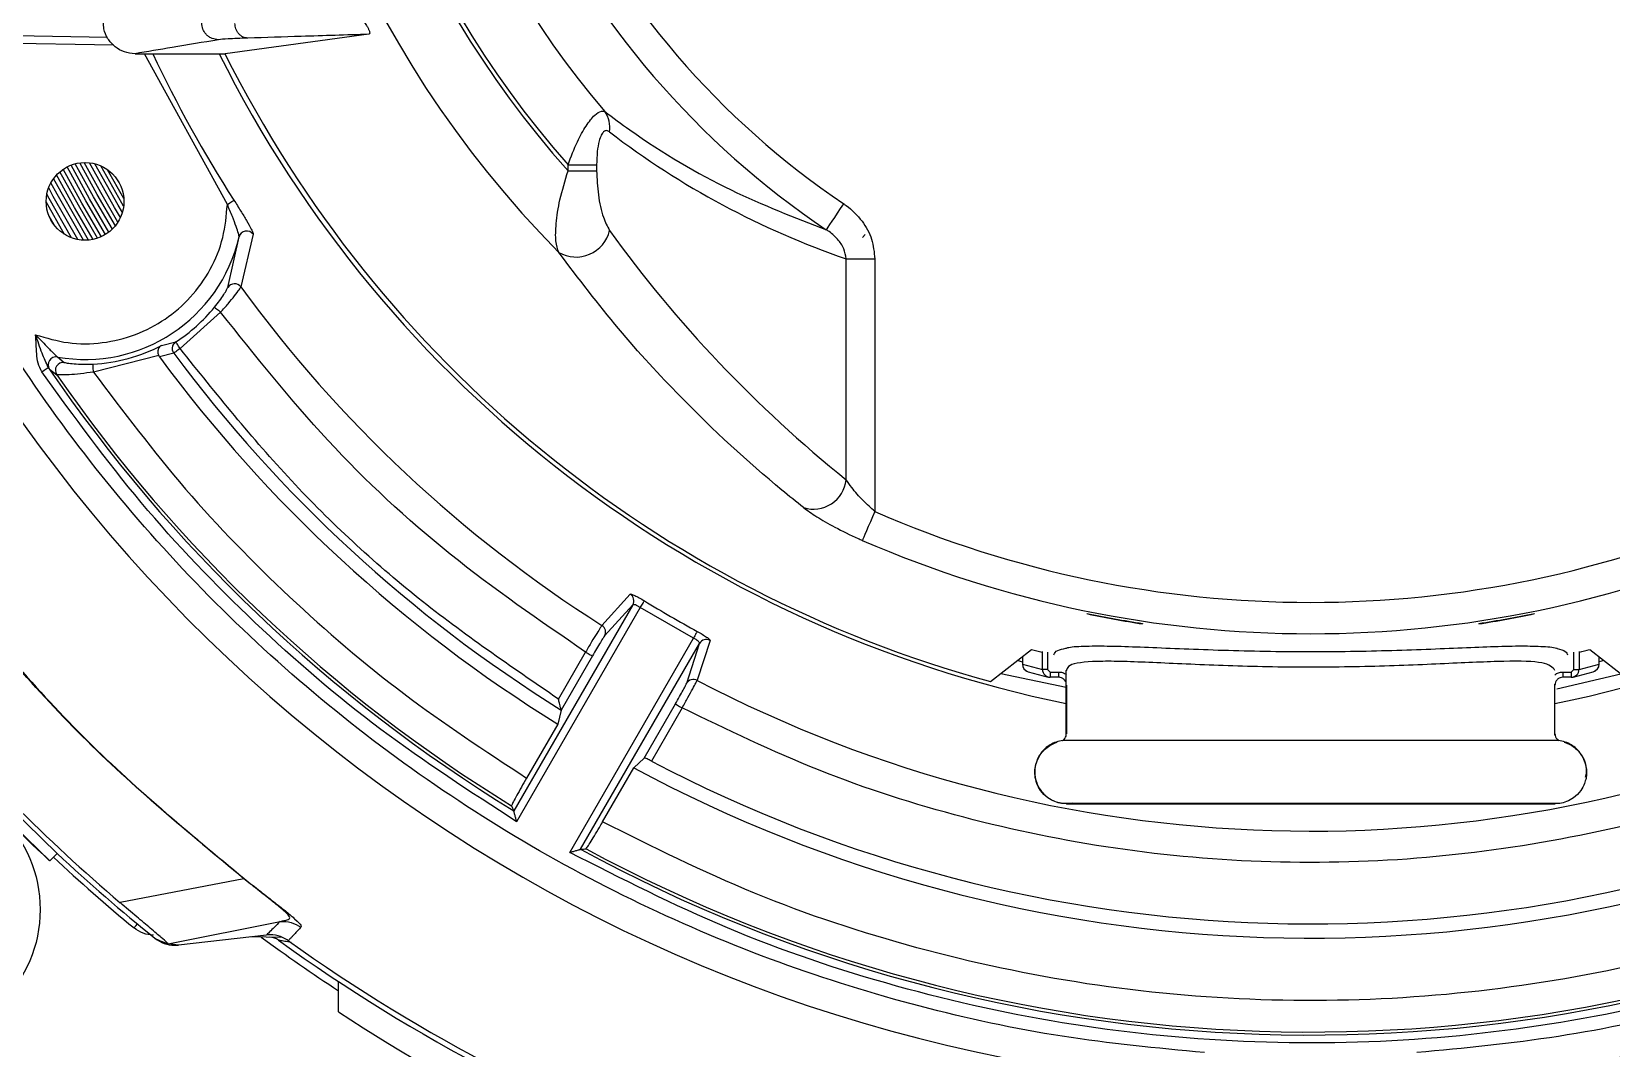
# Model space of a CAD drawing. Extents: x 7 to 135, y 1 to 99.
# Drawn here: x 126.412 to 129.419, y 42.357 to 44.293 of the extents above; entities that cross this region are included whole.
import ezdxf

# ---------------------------------------------------------------- set-up
doc = ezdxf.new("R2010")
doc.units = 0
doc.header["$MEASUREMENT"] = 0
doc.layers.add('OBJECT', color=7, linetype='CONTINUOUS')

msp = doc.modelspace()

# ---------------------------------------------------------------- linework, layer by layer
at = {"layer": 'OBJECT'}
for p, q in [((126.0797, 44.2903), (126.5567, 44.282)), ((127.0541, 44.2876), (126.7805, 44.2507)), ((126.5688, 44.2668), (126.0794, 44.2753)), ((126.6092, 44.2507), (126.7805, 44.2507)), ((126.785, 43.9637), (126.6273, 44.2507)), ((126.588, 43.9752), (126.5571, 44.0298)), ((127.4334, 44.0392), (127.4878, 44.0392)), ((127.4334, 44.0276), (127.4334, 44.0392)), ((127.4334, 44.0276), (127.4878, 44.0276)), ((127.4878, 44.0392), (127.4878, 44.0276)), ((126.4752, 43.9066), (126.4402, 43.9684)), ((126.4551, 43.9251), (126.4457, 43.9416)), ((126.7859, 43.8058), (126.8073, 43.9018)), ((126.8342, 43.9069), (126.8107, 43.8068)), ((127.9987, 43.9063), (127.9934, 43.9007)), ((127.9628, 43.4397), (127.9628, 43.8601)), ((127.9628, 43.8601), (128.0172, 43.8601)), ((128.0172, 43.8601), (128.0172, 43.379)), ((126.7722, 43.7586), (126.6949, 43.6895)), ((126.6595, 43.6955), (126.6868, 43.7021)), ((126.4616, 43.6734), (126.4746, 43.6631)), ((126.6543, 43.6761), (126.5301, 43.6448)), ((126.6558, 43.6737), (126.6543, 43.6761)), ((126.6829, 43.6806), (126.6558, 43.6737)), ((126.4466, 43.6502), (126.4604, 43.6397)), ((127.4979, 43.1625), (127.5514, 43.2218)), ((127.5565, 43.2017), (127.3302, 42.8097)), ((127.5708, 43.1965), (127.3355, 42.7889)), ((127.5565, 43.2017), (127.5029, 43.1424)), ((127.672, 43.1382), (127.5708, 43.1965)), ((128.5266, 43.1662), (128.5266, 43.1653)), ((129.1666, 43.1662), (129.1666, 43.1653)), ((127.4366, 42.7305), (127.672, 43.1382)), ((127.4573, 42.7363), (127.6836, 43.1283)), ((127.6591, 43.0523), (127.6836, 43.1283)), ((127.7036, 43.134), (127.679, 43.058)), ((128.237, 43.0556), (128.3156, 43.1164)), ((129.3776, 43.1164), (129.4562, 43.0556)), ((127.415, 43.0223), (127.4667, 43.1118)), ((127.4797, 43.1043), (127.4202, 43.0013)), ((128.2979, 43.0928), (128.2887, 43.0956)), ((128.2979, 43.1027), (128.2979, 43.0889)), ((128.2979, 43.0889), (128.298, 43.0889)), ((128.298, 43.1027), (128.298, 43.0889)), ((128.298, 43.0889), (128.3361, 43.0788)), ((128.3361, 43.0788), (128.3361, 43.1128)), ((128.3461, 43.1116), (128.3461, 43.0788)), ((129.3474, 43.0788), (129.3474, 43.1117)), ((129.3574, 43.1129), (129.3574, 43.0788)), ((129.3574, 43.0788), (129.3955, 43.0889)), ((129.3955, 43.0889), (129.3955, 43.1025)), ((129.3956, 43.0889), (129.3955, 43.0889)), ((129.3956, 43.0889), (129.3956, 43.1025)), ((129.4045, 43.0956), (129.3956, 43.0929)), ((128.2569, 43.0709), (128.3816, 43.0449)), ((128.3091, 43.0743), (128.3473, 43.0643)), ((128.3461, 43.0788), (128.3361, 43.0788)), ((128.3461, 43.0788), (128.3511, 43.0738)), ((128.3511, 43.0738), (128.3669, 43.0738)), ((128.3511, 43.0738), (128.3511, 43.0638)), ((128.3669, 43.0638), (128.3511, 43.0638)), ((128.3669, 43.0738), (128.3669, 43.0638)), ((128.3816, 42.9522), (128.3816, 43.0769)), ((129.3149, 43.0417), (129.4372, 43.0703)), ((129.3266, 43.0738), (129.3424, 43.0738)), ((129.3266, 43.0738), (129.3266, 43.0638)), ((129.3424, 43.0638), (129.3266, 43.0638)), ((129.3424, 43.0738), (129.3474, 43.0788)), ((129.3424, 43.0738), (129.3424, 43.0638)), ((129.3462, 43.0643), (129.3844, 43.0743)), ((129.3474, 43.0788), (129.3574, 43.0788)), ((128.3819, 43.0488), (128.3819, 42.9563)), ((129.3115, 43.0488), (129.3116, 43.0488)), ((129.3116, 42.9533), (129.3116, 43.0505)), ((129.3116, 42.9563), (129.3116, 43.0488)), ((127.4202, 43.0013), (127.4138, 42.9748)), ((127.4202, 43.0014), (127.4202, 43.0013)), ((127.5782, 42.9101), (127.6376, 43.0131)), ((127.6506, 43.0056), (127.5921, 42.9042)), ((127.4138, 42.9748), (127.3544, 42.8719)), ((129.3116, 42.9437), (128.3816, 42.9437)), ((129.3115, 42.9563), (129.3116, 42.9563)), ((127.5584, 42.8913), (127.5782, 42.9101)), ((127.499, 42.7884), (127.5584, 42.8913)), ((126.3722, 42.8151), (126.4613, 42.7282)), ((129.3116, 42.8237), (128.3816, 42.8237)), ((128.3943, 42.8241), (128.3818, 42.8238)), ((128.3818, 42.8228), (129.3118, 42.8228)), ((126.4468, 42.7144), (126.358, 42.8009)), ((127.3302, 42.8097), (127.3302, 42.8097)), ((126.4468, 42.7144), (126.4613, 42.7282)), ((127.4573, 42.7363), (127.4573, 42.7363)), ((126.8164, 42.6801), (126.5808, 42.6348)), ((126.8164, 42.6801), (126.8169, 42.6806)), ((126.6723, 42.5566), (126.8854, 42.599)), ((126.8594, 42.5731), (126.6917, 42.554)), ((126.8854, 42.599), (126.8854, 42.599)), ((126.6917, 42.554), (126.6723, 42.5566)), ((126.8895, 42.5685), (126.8286, 42.5696)), ((126.9966, 42.4267), (126.9966, 42.4847))]:
    msp.add_line(p, q, dxfattribs=at)
at = {"layer": 'OBJECT', "flags": 128}
for points in [[(126.5296, 43.8971), (126.494, 43.9581), (126.4601, 44.0199)], [(126.538, 43.8994), (126.5014, 43.9623), (126.4664, 44.026)], [(126.5455, 43.9024), (126.5083, 43.9662), (126.4728, 44.0308)], [(126.5529, 43.9064), (126.5155, 43.9703), (126.48, 44.0351)], [(126.5597, 43.9112), (126.5228, 43.9744), (126.4876, 44.0386)], [(126.5661, 43.9167), (126.53, 43.9785), (126.4956, 44.0411)], [(126.5718, 43.923), (126.5371, 43.9825), (126.5041, 44.0428)], [(126.5768, 43.9301), (126.544, 43.9864), (126.5127, 44.0435)], [(126.5816, 43.9388), (126.5703, 43.958), (126.5226, 44.043)], [(126.5852, 43.9487), (126.5773, 43.9621), (126.5329, 44.0411)], [(126.5876, 43.9602), (126.5841, 43.9661), (126.544, 44.0372)], [(126.5006, 43.8968), (126.4537, 43.979), (126.4449, 43.9953)], [(126.5112, 43.8956), (126.4611, 43.9831), (126.4493, 44.005)], [(126.5207, 43.8958), (126.4684, 43.9871), (126.4544, 44.013)], [(126.4886, 43.9001), (126.4461, 43.9749), (126.4415, 43.9833)], [(126.785, 43.9637), (126.7872, 43.9652), (126.7894, 43.9666), (126.7915, 43.9679), (126.7933, 43.9691), (126.7949, 43.9701), (126.7961, 43.9709), (126.797, 43.9715), (126.7975, 43.9718)], [(127.9249, 43.9154), (127.9262, 43.9173), (127.9285, 43.9208), (127.9318, 43.9257), (127.9359, 43.9318), (127.9408, 43.9391), (127.9463, 43.9472), (127.9521, 43.9559), (127.9581, 43.9648)], [(126.7606, 43.7681), (126.7609, 43.7679), (126.7616, 43.7673), (126.7627, 43.7664), (126.7641, 43.7652), (126.7659, 43.7638), (126.7678, 43.7622), (126.77, 43.7604), (126.7722, 43.7586)], [(126.6949, 43.6895), (126.6927, 43.6879), (126.6905, 43.6863), (126.6885, 43.6848), (126.6868, 43.6835), (126.6853, 43.6824), (126.6841, 43.6815), (126.6833, 43.6809), (126.6829, 43.6806)], [(126.6949, 43.6895), (126.6933, 43.6919), (126.6918, 43.6943), (126.6904, 43.6964), (126.6892, 43.6983), (126.6882, 43.6999), (126.6874, 43.7011), (126.687, 43.7018), (126.6868, 43.7021)], [(126.5301, 43.6448), (126.5299, 43.6477), (126.5298, 43.6504), (126.5297, 43.653), (126.5295, 43.6553), (126.5295, 43.6571), (126.5294, 43.6585), (126.5293, 43.6594), (126.5293, 43.6598)], [(126.4317, 43.645), (126.434, 43.6466), (126.4364, 43.6482), (126.4385, 43.6496), (126.4403, 43.6509), (126.4419, 43.652), (126.443, 43.6527), (126.4438, 43.6532), (126.4441, 43.6534)], [(128.0172, 43.379), (128.0129, 43.3691), (128.0087, 43.3596), (128.0048, 43.3506), (128.0013, 43.3426), (127.9983, 43.3358), (127.996, 43.3304), (127.9943, 43.3265), (127.9934, 43.3244)], [(127.5708, 43.1965), (127.5722, 43.1989), (127.5736, 43.2011), (127.5749, 43.2032), (127.576, 43.205), (127.577, 43.2066), (127.5777, 43.2079), (127.5783, 43.2088), (127.5786, 43.2093)], [(127.6791, 43.1512), (127.6788, 43.1507), (127.6783, 43.1498), (127.6776, 43.1485), (127.6767, 43.1469), (127.6757, 43.145), (127.6745, 43.1428), (127.6733, 43.1405), (127.672, 43.1382)], [(127.4667, 43.1118), (127.4692, 43.1103), (127.4716, 43.1089), (127.4738, 43.1077), (127.4757, 43.1065), (127.4774, 43.1056), (127.4786, 43.1049), (127.4793, 43.1045), (127.4797, 43.1043)], [(127.6376, 43.0131), (127.6379, 43.0129), (127.6387, 43.0124), (127.6399, 43.0117), (127.6416, 43.0108), (127.6435, 43.0097), (127.6457, 43.0084), (127.6481, 43.007), (127.6506, 43.0056)], [(126.6073, 42.5866), (126.6075, 42.5868), (126.608, 42.5875), (126.6089, 42.5885), (126.6101, 42.5899), (126.6115, 42.5916), (126.6131, 42.5936), (126.6137, 42.5943)]]:
    msp.add_lwpolyline(points, dxfattribs=at)
at = {"layer": 'OBJECT'}
for centre, radius in [((126.5142, 43.9695), 0.074), ((126.1787, 42.6216), 0.25)]:
    msp.add_circle(centre, radius, dxfattribs=at)
for centre, radius, start, end in [((128.8466, 45.2837), 2.0098, 135.4001, 224.5999), ((128.8466, 45.2837), 1.8907, 138.3698, 221.6302), ((128.8466, 45.2837), 1.8831, 138.6329, 221.3671), ((128.8466, 45.2837), 1.764, 139.599, 220.401), ((128.8466, 45.2837), 1.5902, 205.3998, 236.0334), ((128.8466, 45.2837), 1.6498, 205.3998, 236.0334), ((128.8466, 45.2895), 3.0068, 199.6027, 266.1975), ((128.8466, 45.2895), 3.0068, 273.8025, 340.2009), ((128.8466, 45.2895), 2.4363, 205.2393, 212.7431), ((128.8466, 45.2895), 2.3227, 206.5672, 258.4514), ((128.8466, 45.2837), 2.31, 206.5633, 254.6991), ((128.8466, 45.2895), 2.3227, 281.5486, 333.4328), ((127.4604, 44.11), 0.0526, 351.037, 35.291), ((126.5142, 43.9695), 0.3008, 259.9202, 346.9959), ((126.8219, 43.8981), 0.0151, 35.4444, 165.862), ((127.4485, 43.9291), 0.0655, 239.8341, 346.8999), ((126.7987, 43.7978), 0.015, 36.4438, 148.2675), ((128.8466, 45.2895), 2.5186, 216.0659, 237.6208), ((126.5142, 43.9695), 0.3182, 302.8321, 320.735), ((126.5142, 43.9695), 0.3101, 272.7893, 297.9305), ((126.459, 43.6586), 0.015, 80.0244, 214.2253), ((126.4727, 43.6482), 0.015, 82.7287, 214.5595), ((128.8466, 45.2895), 2.7223, 216.4098, 238.2428), ((128.8466, 45.2895), 2.6963, 216.6338, 238.0604), ((128.8466, 45.2895), 2.9067, 214.2537, 238.5533), ((128.8466, 45.2895), 2.901, 214.6589, 238.3816), ((129.4367, 45.8794), 5.014, 208.3607, 242.5581), ((127.9002, 43.4468), 0.063, 252.6552, 353.5684), ((128.8466, 45.2837), 2.0774, 246.4678, 293.5322), ((128.8466, 45.2837), 2.137, 246.4678, 293.5322), ((127.5435, 43.2091), 0.015, 330.4053, 57.9559), ((128.8466, 45.2895), 2.4363, 238.6351, 241.3649), ((128.8466, 45.2837), 2.1415, 258.5215, 261.4064), ((128.8466, 45.1912), 2.051, 258.0074, 261.024), ((128.8466, 45.2837), 2.1415, 278.5936, 281.4785), ((128.8466, 45.1912), 2.051, 278.976, 281.9926), ((127.4898, 43.1498), 0.015, 330.405, 57.6422), ((127.6965, 43.1207), 0.015, 62.0456, 149.5931), ((128.8466, 45.2837), 2.2314, 256.2335, 256.7565), ((128.8466, 45.2837), 2.2314, 283.2505, 283.7665), ((128.3129, 43.0889), 0.015, 180, 255.2757), ((128.3129, 43.0888), 0.015, 179.8732, 255.2389), ((129.3806, 43.0889), 0.015, 284.7243, 0), ((129.3806, 43.0888), 0.015, 284.7738, 0.1141), ((127.672, 43.0447), 0.015, 62.3574, 149.5951), ((128.8466, 45.2895), 2.5186, 242.3792, 294.2724), ((128.8466, 45.2895), 3.4902, 220.4808, 229.5192), ((128.8466, 45.2895), 2.6951, 242.2584, 294.2825), ((128.8466, 45.2895), 3.52, 222.9828, 227.0172), ((128.8466, 45.2895), 2.7223, 241.7572, 294.4615), ((128.8466, 45.2895), 3.5, 227.0384, 231.0672), ((128.8466, 45.2895), 2.9067, 241.4467, 294.6952), ((128.8466, 45.2895), 2.901, 241.6184, 294.5249), ((128.8466, 45.2895), 3.51, 227.0278, 230.3588), ((128.8468, 45.2897), 3.375, 233.7124, 236.7562), ((126.865, 42.539), 0.03, 54.2297, 89), ((128.8466, 45.2895), 3.36, 234.2297, 266.6553), ((128.8466, 45.2895), 3.35, 234.4956, 266.4858), ((128.8466, 45.2895), 3.36, 273.4489, 305.7703), ((128.8466, 45.2895), 3.35, 273.5142, 305.5044), ((128.8466, 45.2495), 3.375, 236.7599, 266.7741), ((128.8466, 45.2495), 3.375, 273.2259, 303.2401)]:
    msp.add_arc(centre, radius, start, end, dxfattribs=at)
for centre, major_axis, ratio, start_param, end_param in [((128.4885, 45.2837), (1.5665, 0), 0.964711, 4.039595, 4.37014), ((129.5562, 45.2837), (2.4885, 0), 0.964711, 3.748618, 4.017465), ((128.3511, 43.0788), (0.0038, 0.0145), 0.999219, 1.827206, 3.399159), ((129.3424, 43.0788), (-0.0038, 0.0145), 0.999219, 2.884026, 4.455979), ((131.9172, 43.5167), (4.6065, -2.6595), 0.745432, 3.961915, 3.96411), ((125.776, 47.0623), (4.6065, -2.6595), 0.745432, 5.460668, 5.462863)]:
    msp.add_ellipse(centre, major_axis=major_axis, ratio=ratio, start_param=start_param, end_param=end_param, dxfattribs=at)
for points, knots in [([(126.6092, 44.2507), (126.6023, 44.2514), (126.5887, 44.2527), (126.5705, 44.2632), (126.5569, 44.2785), (126.5498, 44.2953), (126.5491, 44.3063), (126.5489, 44.3106)], [0, 0, 0, 0, 0.217202, 0.434333, 0.650165, 0.86439, 1, 1, 1, 1]), ([(126.768, 44.2773), (126.764, 44.2777), (126.7578, 44.2784), (126.7504, 44.2824), (126.7454, 44.2865), (126.7413, 44.2916), (126.7373, 44.2991), (126.7366, 44.3052), (126.7362, 44.3093)], [0, 0, 0, 0, 0.239491, 0.368379, 0.500002, 0.631621, 0.760515, 1, 1, 1, 1]), ([(126.8237, 44.2804), (126.8207, 44.2808), (126.816, 44.2814), (126.8104, 44.2849), (126.8065, 44.2885), (126.8034, 44.293), (126.8003, 44.2995), (126.7998, 44.3049), (126.7995, 44.3084)], [0, 0, 0, 0, 0.239576, 0.368437, 0.500001, 0.63156, 0.760422, 1, 1, 1, 1]), ([(127.0541, 44.2876), (127.0114, 44.2862), (126.935, 44.2838), (126.8577, 44.2814), (126.8237, 44.2804)], [0, 0, 0, 0, 0.560012, 1, 1, 1, 1]), ([(127.046, 44.3099), (127.0469, 44.3087), (127.0484, 44.3066), (127.0505, 44.3032), (127.0521, 44.3004), (127.0534, 44.2979), (127.0545, 44.2954), (127.0555, 44.2926), (127.0563, 44.2884), (127.055, 44.2879), (127.0541, 44.2876)], [0, 0, 0, 0, 0.11336, 0.188716, 0.241994, 0.295663, 0.34249, 0.417959, 0.560438, 1, 1, 1, 1]), ([(128.6444, 42.3493), (128.554, 42.3579), (128.3718, 42.3753), (128.1009, 42.434), (127.8318, 42.5176), (127.5683, 42.6288), (127.3143, 42.7664), (127.0741, 42.929), (126.851, 43.1143), (126.648, 43.3199), (126.4677, 43.5419), (126.3124, 43.7769), (126.1805, 44.0207), (126.1129, 44.1909), (126.0794, 44.2753)], [0, 0, 0, 0, 0.080292, 0.161895, 0.244722, 0.329339, 0.414466, 0.5, 0.585539, 0.670666, 0.755278, 0.83811, 0.919711, 1, 1, 1, 1]), ([(126.768, 44.2773), (126.7387, 44.2723), (126.6865, 44.2634), (126.6328, 44.2546), (126.6092, 44.2507)], [0, 0, 0, 0, 0.560008, 1, 1, 1, 1]), ([(126.8237, 44.2804), (126.8099, 44.2799), (126.7823, 44.2789), (126.7727, 44.2778), (126.768, 44.2773)], [0, 0, 0, 0, 0.501102, 1, 1, 1, 1]), ([(131.6083, 44.2604), (131.5745, 44.1766), (131.5063, 44.0075), (131.3739, 43.7654), (131.2182, 43.5321), (131.038, 43.3119), (130.8353, 43.108), (130.6127, 42.9242), (130.3733, 42.7631), (130.1203, 42.6266), (129.8579, 42.5164), (129.59, 42.4334), (129.3203, 42.3752), (129.1388, 42.3579), (129.0488, 42.3493)], [0, 0, 0, 0, 0.080321, 0.16194, 0.244772, 0.329378, 0.414487, 0.5, 0.585518, 0.670628, 0.755228, 0.838065, 0.919682, 1, 1, 1, 1]), ([(127.4334, 44.0392), (127.4391, 44.0543), (127.4493, 44.0814), (127.4676, 44.1144), (127.4838, 44.1348), (127.4959, 44.1423), (127.5013, 44.1409), (127.5033, 44.1404)], [0, 0, 0, 0, 0.265568, 0.476871, 0.68909, 0.879262, 1, 1, 1, 1]), ([(127.5033, 44.1404), (127.5191, 44.1287), (127.5983, 44.0704), (127.7385, 43.9877), (127.8643, 43.9389), (127.9249, 43.9154)], [0, 0, 0, 0, 0.114681, 0.573753, 1, 1, 1, 1]), ([(127.5123, 44.1018), (127.5105, 44.1029), (127.5068, 44.1051), (127.5011, 44.1029), (127.4961, 44.0959), (127.4916, 44.0831), (127.4883, 44.0634), (127.488, 44.0476), (127.4878, 44.0392)], [0, 0, 0, 0, 0.132637, 0.266191, 0.387939, 0.535866, 0.751075, 1, 1, 1, 1]), ([(127.4156, 43.8725), (127.4134, 43.879), (127.409, 43.8923), (127.4101, 43.9279), (127.4169, 43.9738), (127.4277, 44.0091), (127.4334, 44.0276)], [0, 0, 0, 0, 0.223098, 0.450964, 0.711814, 1, 1, 1, 1]), ([(127.4878, 44.0276), (127.4885, 44.0122), (127.4899, 43.9809), (127.4987, 43.9401), (127.5082, 43.9222), (127.5123, 43.9143)], [0, 0, 0, 0, 0.351629, 0.714778, 1, 1, 1, 1]), ([(126.4201, 43.7156), (126.4405, 43.7096), (126.4818, 43.6974), (126.5473, 43.6983), (126.6106, 43.7137), (126.6679, 43.7436), (126.7168, 43.7859), (126.7543, 43.839), (126.7792, 43.8997), (126.7831, 43.9426), (126.785, 43.9637)], [0, 0, 0, 0, 0.123212, 0.250001, 0.376788, 0.5, 0.623212, 0.75, 0.876788, 1, 1, 1, 1]), ([(126.8073, 43.9018), (126.8073, 43.9026), (126.8072, 43.9041), (126.8056, 43.9104), (126.8015, 43.9226), (126.7942, 43.9417), (126.7882, 43.956), (126.785, 43.9637)], [0, 0, 0, 0, 0.083842, 0.176283, 0.395949, 0.67039, 1, 1, 1, 1]), ([(126.7975, 43.9718), (126.8019, 43.9649), (126.8103, 43.9517), (126.822, 43.9325), (126.8298, 43.9185), (126.8337, 43.9099), (126.834, 43.9079), (126.8342, 43.9069)], [0, 0, 0, 0, 0.263722, 0.499951, 0.749358, 0.878444, 1, 1, 1, 1]), ([(127.9581, 43.9648), (127.9596, 43.9638), (127.9728, 43.9547), (127.9935, 43.934), (128.0133, 43.8985), (128.0159, 43.8728), (128.0172, 43.8601)], [0, 0, 0, 0, 0.043247, 0.384921, 0.695336, 1, 1, 1, 1]), ([(127.9628, 43.8601), (127.9616, 43.8668), (127.9591, 43.8806), (127.9461, 43.8991), (127.9336, 43.9099), (127.9258, 43.9149), (127.9249, 43.9154)], [0, 0, 0, 0, 0.281823, 0.591166, 0.953135, 1, 1, 1, 1]), ([(127.8814, 43.3867), (127.8677, 43.3977), (127.7884, 43.4616), (127.6702, 43.5707), (127.5287, 43.724), (127.4533, 43.8229), (127.4156, 43.8725)], [0, 0, 0, 0, 0.0852462, 0.4925315, 0.7458323, 1, 1, 1, 1]), ([(126.7606, 43.7681), (126.7639, 43.7723), (126.7706, 43.7808), (126.7785, 43.7925), (126.7841, 43.802), (126.7853, 43.8045), (126.7859, 43.8058)], [0, 0, 0, 0, 0.2454191, 0.4934038, 0.7449544, 1, 1, 1, 1]), ([(126.7722, 43.7586), (126.7771, 43.7641), (126.787, 43.7751), (126.7993, 43.7905), (126.808, 43.8024), (126.8099, 43.8054), (126.8107, 43.8068)], [0, 0, 0, 0, 0.250072, 0.500204, 0.76641, 1, 1, 1, 1]), ([(127.4667, 43.1118), (127.3792, 43.1718), (127.2043, 43.2919), (126.9705, 43.5097), (126.8383, 43.6757), (126.7722, 43.7586)], [0, 0, 0, 0, 0.3332417, 0.6667685, 1, 1, 1, 1]), ([(126.4201, 43.7156), (126.4284, 43.7069), (126.4392, 43.6956), (126.4512, 43.6834), (126.4566, 43.678), (126.4604, 43.6744), (126.4612, 43.6737), (126.4616, 43.6734)], [0, 0, 0, 0, 0.498603, 0.652227, 0.784214, 0.897962, 1, 1, 1, 1]), ([(126.4441, 43.6534), (126.4401, 43.6623), (126.4315, 43.6817), (126.4241, 43.7036), (126.4201, 43.7156)], [0, 0, 0, 0, 0.453168, 1, 1, 1, 1]), ([(126.4317, 43.645), (126.429, 43.6505), (126.4236, 43.6614), (126.4216, 43.6857), (126.4207, 43.7036), (126.4201, 43.7156)], [0, 0, 0, 0, 0.2503934, 0.5002403, 1, 1, 1, 1]), ([(126.6595, 43.6955), (126.6582, 43.6946), (126.6558, 43.6929), (126.6536, 43.6891), (126.6527, 43.6853), (126.6527, 43.6821), (126.6531, 43.679), (126.6539, 43.6771), (126.6543, 43.6761)], [0, 0, 0, 0, 0.249753, 0.499488, 0.640563, 0.769387, 0.888197, 1, 1, 1, 1]), ([(126.6868, 43.7021), (126.6856, 43.7013), (126.6835, 43.6996), (126.6814, 43.6963), (126.6802, 43.6929), (126.68, 43.6906), (126.68, 43.6895)], [0, 0, 0, 0, 0.281761, 0.542306, 0.781676, 1, 1, 1, 1]), ([(126.68, 43.6895), (126.6801, 43.6879), (126.6804, 43.6847), (126.6821, 43.682), (126.6829, 43.6806)], [0, 0, 0, 0, 0.499134, 1, 1, 1, 1]), ([(127.415, 43.0223), (127.3245, 43.0842), (127.1433, 43.2081), (126.9009, 43.4328), (126.7635, 43.604), (126.6949, 43.6895)], [0, 0, 0, 0, 0.3332327, 0.6667577, 1, 1, 1, 1]), ([(126.4746, 43.6631), (126.475, 43.663), (126.4758, 43.6627), (126.4814, 43.6617), (126.4926, 43.6603), (126.51, 43.6592), (126.5229, 43.6596), (126.5293, 43.6598)], [0, 0, 0, 0, 0.12294, 0.250706, 0.499992, 0.749769, 1, 1, 1, 1]), ([(127.3355, 42.7889), (127.2479, 42.8456), (127.0723, 42.9592), (126.8341, 43.1647), (126.616, 43.3914), (126.493, 43.5606), (126.4317, 43.645)], [0, 0, 0, 0, 0.249279, 0.5, 0.750722, 1, 1, 1, 1]), ([(126.4466, 43.6502), (126.4464, 43.6504), (126.446, 43.6508), (126.4447, 43.6525), (126.4441, 43.6534)], [0, 0, 0, 0, 0.493474, 1, 1, 1, 1]), ([(126.5301, 43.6448), (126.5218, 43.6435), (126.5052, 43.641), (126.4828, 43.6394), (126.4685, 43.6392), (126.4617, 43.6394), (126.4608, 43.6396), (126.4604, 43.6397)], [0, 0, 0, 0, 0.250201, 0.499865, 0.749128, 0.878116, 1, 1, 1, 1]), ([(126.5301, 43.6448), (126.587, 43.5693), (126.7012, 43.4178), (126.9006, 43.214), (127.1168, 43.0281), (127.2754, 42.9239), (127.3544, 42.8719)], [0, 0, 0, 0, 0.249373, 0.5, 0.750627, 1, 1, 1, 1]), ([(128.0172, 43.379), (128.0098, 43.3859), (127.9933, 43.401), (127.9744, 43.4227), (127.9661, 43.4349), (127.9628, 43.4397)], [0, 0, 0, 0, 0.333233, 0.736991, 1, 1, 1, 1]), ([(127.8814, 43.3867), (127.8891, 43.3811), (127.9045, 43.3699), (127.9415, 43.3489), (127.9727, 43.3335), (127.9908, 43.3256), (127.9934, 43.3244)], [0, 0, 0, 0, 0.305397, 0.609717, 0.942896, 1, 1, 1, 1]), ([(126.8164, 42.6801), (126.7109, 42.7676), (126.4998, 42.9426), (126.3248, 43.1537), (126.2372, 43.2593)], [0, 0, 0, 0, 0.499779, 1, 1, 1, 1]), ([(126.2377, 43.2597), (126.3253, 43.1542), (126.5003, 42.9432), (126.7113, 42.7682), (126.8169, 42.6806)], [0, 0, 0, 0, 0.500003, 1, 1, 1, 1]), ([(127.5514, 43.2218), (127.5521, 43.222), (127.5535, 43.2222), (127.5599, 43.2196), (127.5686, 43.2152), (127.5752, 43.2112), (127.5786, 43.2093)], [0, 0, 0, 0, 0.250088, 0.499955, 0.749361, 1, 1, 1, 1]), ([(127.5708, 43.1965), (127.5692, 43.1976), (127.5658, 43.1996), (127.5614, 43.2016), (127.5586, 43.2023), (127.5571, 43.2022), (127.5567, 43.2019), (127.5565, 43.2017)], [0, 0, 0, 0, 0.248125, 0.499397, 0.730191, 0.860291, 1, 1, 1, 1]), ([(127.4979, 43.1625), (127.497, 43.1613), (127.4952, 43.1588), (127.4882, 43.1475), (127.4783, 43.1314), (127.4706, 43.1184), (127.4667, 43.1118)], [0, 0, 0, 0, 0.23441, 0.4792, 0.734391, 1, 1, 1, 1]), ([(127.6791, 43.1512), (127.6825, 43.1493), (127.6892, 43.1455), (127.6974, 43.1402), (127.7028, 43.136), (127.7033, 43.1346), (127.7036, 43.134)], [0, 0, 0, 0, 0.249982, 0.499782, 0.749127, 1, 1, 1, 1]), ([(127.5029, 43.1424), (127.5021, 43.1414), (127.5007, 43.1395), (127.4951, 43.1305), (127.4879, 43.1184), (127.4824, 43.109), (127.4797, 43.1043)], [0, 0, 0, 0, 0.250002, 0.499941, 0.749542, 1, 1, 1, 1]), ([(127.6836, 43.1283), (127.6836, 43.1286), (127.6837, 43.1291), (127.683, 43.1304), (127.681, 43.1325), (127.6771, 43.1354), (127.6737, 43.1372), (127.672, 43.1382)], [0, 0, 0, 0, 0.139817, 0.270029, 0.501059, 0.752072, 1, 1, 1, 1]), ([(128.3581, 43.1064), (128.3593, 43.1096), (128.3614, 43.115), (128.3748, 43.1178), (128.3804, 43.119)], [0, 0, 0, 0, 0.583, 1, 1, 1, 1]), ([(128.3804, 43.119), (128.3823, 43.1196), (128.3906, 43.1221), (128.4187, 43.1234), (128.4638, 43.1235), (128.5209, 43.1216), (128.5868, 43.1188), (128.6604, 43.1159), (128.7391, 43.1136), (128.8207, 43.1125), (128.9025, 43.1127), (128.9823, 43.1143), (129.0583, 43.1168), (129.1283, 43.1197), (129.1909, 43.1223), (129.2444, 43.1238), (129.2857, 43.1229), (129.3094, 43.1213), (129.3153, 43.1189), (129.3158, 43.1187)], [0, 0, 0, 0, 0.018678, 0.084309, 0.14994, 0.215341, 0.28074, 0.346219, 0.411693, 0.476489, 0.541285, 0.605381, 0.66948, 0.733926, 0.798375, 0.863668, 0.92896, 0.994429, 1, 1, 1, 1]), ([(129.3158, 43.1187), (129.3219, 43.117), (129.3328, 43.1139), (129.3344, 43.1087), (129.3351, 43.1064)], [0, 0, 0, 0, 0.562895, 1, 1, 1, 1]), ([(129.3116, 43.0769), (129.3068, 43.0825), (129.297, 43.0938), (129.2202, 43.0951), (129.1058, 43.0897), (128.961, 43.0835), (128.8027, 43.0821), (128.6494, 43.0866), (128.54, 43.0922), (128.471, 43.0944), (128.4164, 43.0939), (128.3854, 43.0884), (128.3825, 43.0795), (128.3816, 43.0769)], [0, 0, 0, 0, 0.105033, 0.210077, 0.315293, 0.422191, 0.529422, 0.636068, 0.742985, 0.796831, 0.850673, 0.956732, 1, 1, 1, 1]), ([(127.6506, 43.0056), (127.6544, 43.0123), (127.6618, 43.0255), (127.6708, 43.0421), (127.6771, 43.0538), (127.6783, 43.0566), (127.679, 43.058)], [0, 0, 0, 0, 0.265609, 0.5208, 0.76559, 1, 1, 1, 1]), ([(128.3669, 43.0738), (128.3687, 43.0737), (128.3733, 43.0733), (128.3787, 43.0715), (128.3813, 43.069), (128.3819, 43.0685)], [0, 0, 0, 0, 0.339983, 0.856438, 1, 1, 1, 1]), ([(128.3816, 43.0503), (128.3815, 43.0515), (128.3812, 43.0543), (128.3788, 43.0584), (128.375, 43.0618), (128.3708, 43.0636), (128.368, 43.0637), (128.3669, 43.0638)], [0, 0, 0, 0, 0.162367, 0.391345, 0.620277, 0.849248, 1, 1, 1, 1]), ([(129.3112, 43.0684), (129.3135, 43.07), (129.3182, 43.0731), (129.3238, 43.0736), (129.3266, 43.0738)], [0, 0, 0, 0, 0.49363, 1, 1, 1, 1]), ([(129.3266, 43.0638), (129.325, 43.0637), (129.3216, 43.0633), (129.3171, 43.0607), (129.3137, 43.0569), (129.3119, 43.0527), (129.3117, 43.0499), (129.3116, 43.0488)], [0, 0, 0, 0, 0.2147763, 0.429516, 0.6441685, 0.8588047, 1, 1, 1, 1]), ([(127.6376, 43.0131), (127.6403, 43.0178), (127.6458, 43.0272), (127.6526, 43.0395), (127.6576, 43.0488), (127.6586, 43.0511), (127.6591, 43.0523)], [0, 0, 0, 0, 0.250009, 0.499948, 0.749557, 1, 1, 1, 1]), ([(127.4202, 43.0014), (127.4201, 43.0016), (127.42, 43.002), (127.4196, 43.0037), (127.419, 43.0061), (127.4181, 43.0097), (127.4168, 43.0152), (127.4157, 43.0196), (127.415, 43.0223)], [0, 0, 0, 0, 0.107063, 0.224227, 0.354617, 0.500517, 0.704577, 1, 1, 1, 1]), ([(129.906, 42.9391), (129.818, 42.9028), (129.6404, 42.8295), (129.3583, 42.7574), (129.0669, 42.715), (128.7705, 42.7068), (128.475, 42.7325), (128.1866, 42.7919), (127.9093, 42.8805), (127.7363, 42.9641), (127.6506, 43.0056)], [0, 0, 0, 0, 0.122189, 0.246757, 0.372961, 0.5, 0.627039, 0.753243, 0.87781, 1, 1, 1, 1]), ([(128.3816, 42.9437), (128.3772, 42.9434), (128.3686, 42.9429), (128.3564, 42.9386), (128.3457, 42.9322), (128.334, 42.9216), (128.3242, 42.9053), (128.3204, 42.8837), (128.3242, 42.862), (128.334, 42.8458), (128.3457, 42.8351), (128.3564, 42.8288), (128.3686, 42.8245), (128.3772, 42.824), (128.3816, 42.8237)], [0, 0, 0, 0, 0.0702108, 0.1382543, 0.2041306, 0.2678376, 0.3882038, 0.4999976, 0.6118647, 0.7322563, 0.7959582, 0.8618175, 0.9298306, 1, 1, 1, 1]), ([(128.3818, 42.8238), (128.3788, 42.8235), (128.3712, 42.8229), (128.359, 42.8269), (128.3448, 42.8345), (128.3329, 42.8467), (128.325, 42.8615), (128.3215, 42.8762), (128.3218, 42.8909), (128.3253, 42.9045), (128.3316, 42.9165), (128.3399, 42.9264), (128.3496, 42.9339), (128.3581, 42.9382), (128.3631, 42.9398), (128.3644, 42.9402)], [0, 0, 0, 0, 0.054186, 0.132648, 0.220858, 0.337218, 0.425092, 0.514674, 0.599785, 0.681606, 0.760139, 0.835385, 0.907343, 0.976016, 1, 1, 1, 1]), ([(128.3741, 42.9433), (128.3744, 42.9434), (128.3757, 42.9439), (128.3779, 42.946), (128.3806, 42.9494), (128.3813, 42.9526), (128.3816, 42.9541)], [0, 0, 0, 0, 0.063798, 0.296147, 0.666951, 1, 1, 1, 1]), ([(129.3116, 42.9563), (129.3117, 42.9551), (129.3119, 42.9522), (129.3136, 42.9485), (129.3162, 42.9453), (129.3183, 42.944), (129.3195, 42.9433)], [0, 0, 0, 0, 0.228455, 0.544314, 0.74193, 1, 1, 1, 1]), ([(129.3698, 42.8734), (129.3706, 42.8768), (129.3729, 42.8871), (129.3687, 42.9054), (129.3592, 42.9216), (129.3476, 42.9322), (129.3369, 42.9386), (129.3247, 42.9429), (129.316, 42.9434), (129.3116, 42.9437)], [0, 0, 0, 0, 0.100002, 0.301221, 0.517876, 0.632552, 0.751132, 0.873614, 1, 1, 1, 1]), ([(129.3291, 42.9402), (129.3304, 42.9398), (129.3354, 42.9382), (129.3439, 42.9339), (129.3536, 42.9264), (129.3619, 42.9165), (129.3682, 42.9045), (129.3711, 42.8933), (129.3717, 42.885), (129.3717, 42.8808), (129.3716, 42.8787), (129.3715, 42.8776), (129.3714, 42.8771), (129.3714, 42.8768), (129.3714, 42.8767), (129.3714, 42.8766), (129.3714, 42.8766), (129.3714, 42.8765), (129.3714, 42.8765), (129.3714, 42.8765), (129.3714, 42.8765), (129.3714, 42.8765), (129.3714, 42.8765), (129.3715, 42.8748), (129.3702, 42.8698), (129.3678, 42.86), (129.3606, 42.8467), (129.3488, 42.8345), (129.3345, 42.8269), (129.3223, 42.8229), (129.3147, 42.8235), (129.3117, 42.8238)], [0, 0, 0, 0, 0.023971, 0.09262, 0.164553, 0.239773, 0.31828, 0.400076, 0.442282, 0.463705, 0.474496, 0.47991, 0.482623, 0.48398, 0.484659, 0.484999, 0.485168, 0.485253, 0.485296, 0.485317, 0.485328, 0.485333, 0.485336, 0.485339, 0.515855, 0.575082, 0.662919, 0.779218, 0.867395, 0.945829, 1, 1, 1, 1]), ([(127.5921, 42.9042), (127.5906, 42.9049), (127.5876, 42.9065), (127.5835, 42.9084), (127.5803, 42.9097), (127.5786, 42.9102), (127.5783, 42.9101), (127.5782, 42.9101)], [0, 0, 0, 0, 0.217863, 0.435701, 0.654184, 0.873396, 1, 1, 1, 1]), ([(127.3544, 42.8719), (127.3511, 42.866), (127.3443, 42.8543), (127.3356, 42.8386), (127.3291, 42.8266), (127.326, 42.8203), (127.3258, 42.8194), (127.3257, 42.8191)], [0, 0, 0, 0, 0.217189, 0.434377, 0.651641, 0.868924, 1, 1, 1, 1]), ([(127.3355, 42.7889), (127.3349, 42.7912), (127.3337, 42.7958), (127.3323, 42.8014), (127.3313, 42.8054), (127.3306, 42.8077), (127.3303, 42.8093), (127.3302, 42.8096), (127.3302, 42.8097)], [0, 0, 0, 0, 0.249624, 0.499337, 0.645002, 0.775046, 0.892157, 1, 1, 1, 1]), ([(127.4676, 42.7372), (127.4682, 42.7378), (127.4693, 42.739), (127.475, 42.748), (127.4831, 42.7612), (127.4916, 42.7756), (127.497, 42.7849), (127.499, 42.7884)], [0, 0, 0, 0, 0.21715, 0.434296, 0.651534, 0.868822, 1, 1, 1, 1]), ([(130.0245, 42.7041), (129.9261, 42.6631), (129.7273, 42.5802), (129.4111, 42.4991), (129.0843, 42.4518), (128.7517, 42.4436), (128.4203, 42.474), (128.0973, 42.5429), (127.7873, 42.645), (127.5945, 42.7409), (127.499, 42.7884)], [0, 0, 0, 0, 0.12209, 0.2466407, 0.3728876, 0.5, 0.6271124, 0.7533594, 0.8779101, 1, 1, 1, 1]), ([(127.4366, 42.7305), (127.4389, 42.7312), (127.4435, 42.7324), (127.449, 42.734), (127.453, 42.7351), (127.4553, 42.7358), (127.4569, 42.7362), (127.4571, 42.7363), (127.4573, 42.7363)], [0, 0, 0, 0, 0.249828, 0.499341, 0.645001, 0.775038, 0.892149, 1, 1, 1, 1]), ([(130.0673, 42.635), (129.9649, 42.5919), (129.7579, 42.5049), (129.4283, 42.4199), (129.0874, 42.3707), (128.7403, 42.3629), (128.3948, 42.3959), (128.0583, 42.4697), (127.7358, 42.5783), (127.5356, 42.6801), (127.4366, 42.7305)], [0, 0, 0, 0, 0.122008, 0.246545, 0.372827, 0.5, 0.627173, 0.753455, 0.877992, 1, 1, 1, 1]), ([(126.8854, 42.599), (126.8886, 42.5997), (126.8951, 42.6011), (126.9033, 42.6034), (126.905, 42.6077), (126.8953, 42.6171), (126.8835, 42.6271), (126.8729, 42.6357), (126.86, 42.6459), (126.8458, 42.6572), (126.8307, 42.669), (126.8207, 42.6767), (126.8164, 42.6801)], [0, 0, 0, 0, 0.1676541, 0.3364175, 0.4992877, 0.6244542, 0.6813344, 0.7499511, 0.8052614, 0.875044, 0.9458797, 1, 1, 1, 1]), ([(126.8169, 42.6806), (126.8273, 42.6725), (126.8483, 42.6562), (126.8764, 42.6341), (126.8993, 42.6159), (126.9191, 42.5993), (126.9262, 42.591), (126.9255, 42.5891), (126.9251, 42.5881)], [0, 0, 0, 0, 0.125023, 0.25026, 0.372599, 0.500558, 0.750171, 1, 1, 1, 1]), ([(126.6723, 42.5566), (126.6722, 42.5567), (126.6721, 42.557), (126.6693, 42.5598), (126.6599, 42.5679), (126.6397, 42.585), (126.6122, 42.6081), (126.5916, 42.6257), (126.5808, 42.6348)], [0, 0, 0, 0, 0.061295, 0.157978, 0.353026, 0.568966, 0.775602, 1, 1, 1, 1]), ([(126.6445, 42.5728), (126.6378, 42.5735), (126.6242, 42.575), (126.6129, 42.5827), (126.6073, 42.5866)], [0, 0, 0, 0, 0.500189, 1, 1, 1, 1]), ([(126.8854, 42.599), (126.8779, 42.5915), (126.8627, 42.5764), (126.8605, 42.5742), (126.8594, 42.5731)], [0, 0, 0, 0, 0.500002, 1, 1, 1, 1]), ([(126.9011, 42.5624), (126.8978, 42.5644), (126.8888, 42.57), (126.8742, 42.5739), (126.8634, 42.5733), (126.8594, 42.5731)], [0, 0, 0, 0, 0.263887, 0.7231, 1, 1, 1, 1]), ([(126.8854, 42.599), (126.8925, 42.599), (126.9067, 42.5988), (126.919, 42.5917), (126.9251, 42.5881)], [0, 0, 0, 0, 0.499993, 1, 1, 1, 1]), ([(126.9251, 42.5881), (126.9232, 42.5861), (126.9191, 42.5817), (126.9137, 42.576), (126.909, 42.5709), (126.9054, 42.567), (126.9029, 42.5643), (126.9013, 42.5627), (126.9011, 42.5625), (126.9011, 42.5624)], [0, 0, 0, 0, 0.124105, 0.263212, 0.41732, 0.571428, 0.714286, 0.857143, 1, 1, 1, 1]), ([(126.6472, 42.5669), (126.6474, 42.5668), (126.6479, 42.5665), (126.6516, 42.5647), (126.6571, 42.5623), (126.664, 42.5594), (126.6695, 42.5575), (126.6723, 42.5566)], [0, 0, 0, 0, 0.187145, 0.391348, 0.595125, 0.793954, 1, 1, 1, 1]), ([(126.6472, 42.5669), (126.6528, 42.5632), (126.6642, 42.5558), (126.6803, 42.5531), (126.6893, 42.5538), (126.6917, 42.554)], [0, 0, 0, 0, 0.425025, 0.850044, 1, 1, 1, 1]), ([(126.9063, 42.5588), (126.9021, 42.5596), (126.8938, 42.5612), (126.8859, 42.5627), (126.8828, 42.5633), (126.8826, 42.5633), (126.8826, 42.5633)], [0, 0, 0, 0, 0.346401, 0.69419, 0.915584, 1, 1, 1, 1])]:
    msp.add_open_spline(points, degree=3, knots=knots, dxfattribs=at)

doc.saveas('drawing.dxf')
